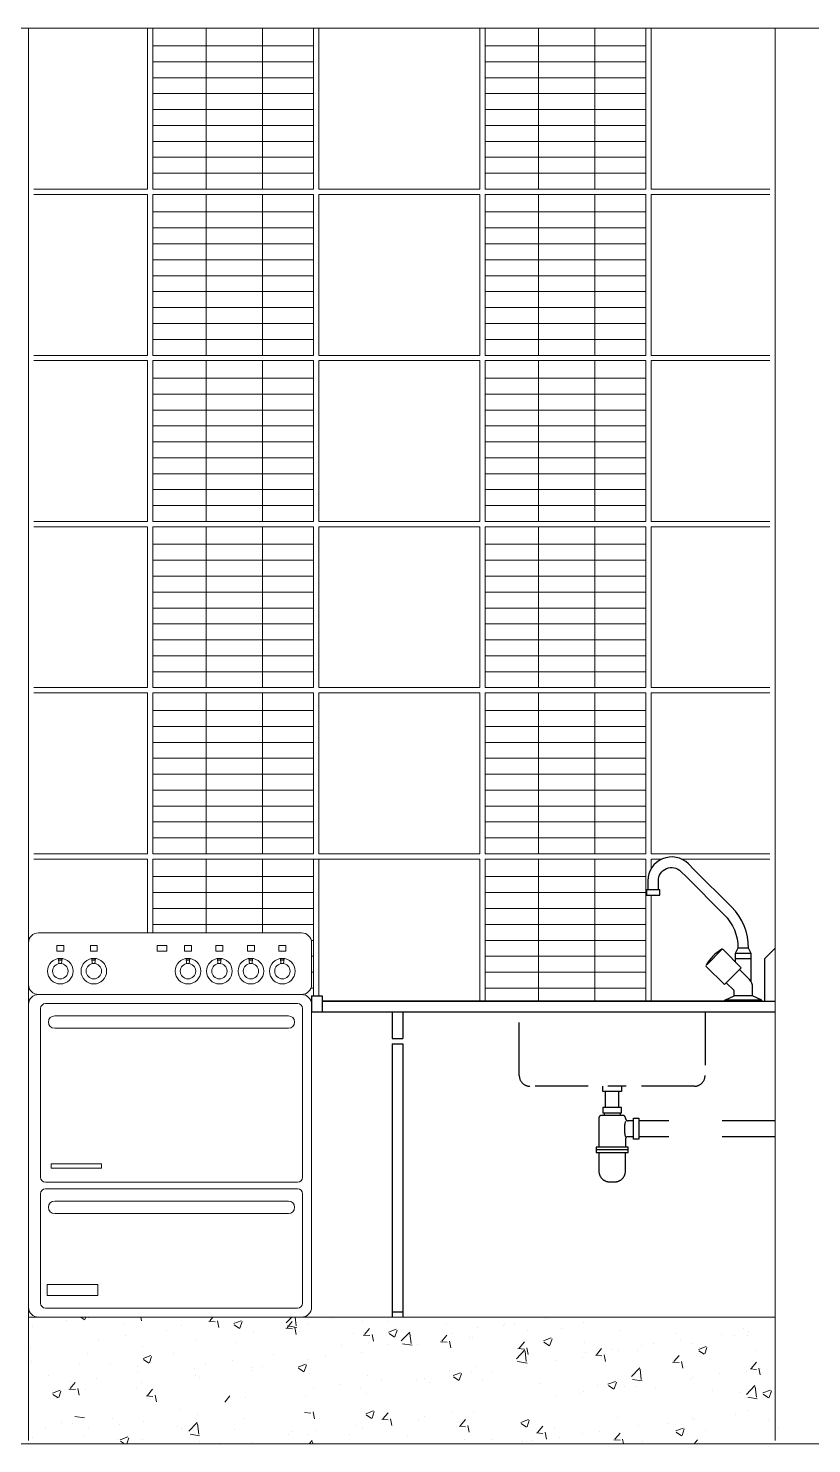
# Model space of a CAD drawing. Extents: x 1270 to 1442, y 932 to 1016.
# Drawn here: x 1409.417 to 1410.893, y 978.248 to 980.914 of the extents above; entities that cross this region are included whole.
import ezdxf

# ---------------------------------------------------------------- set-up
doc = ezdxf.new("R2010")
doc.units = 0
doc.header["$MEASUREMENT"] = 0
doc.linetypes.add('HIDDEN2', pattern=[4.7625, 3.175, -1.5875])
doc.layers.add('arquitecturapasito', color=252, linetype='Continuous', lineweight=5)

msp = doc.modelspace()

# ---------------------------------------------------------------- linework, layer by layer
for p, q in [((1410.7236, 979.1785), (1410.6959, 979.1507)), ((1410.7791, 979.1712), (1410.7491, 979.1712)), ((1410.7741, 979.1812), (1410.7541, 979.1812)), ((1410.8241, 979.1812), (1410.8041, 979.1612)), ((1410.7791, 979.1612), (1410.7491, 979.1612)), ((1410.8041, 979.1612), (1410.8041, 979.0812)), ((1409.9505, 979.0912), (1409.9505, 979.0612)), ((1409.9505, 979.0912), (1409.9705, 979.0912)), ((1409.9705, 979.0912), (1409.9705, 979.0612)), ((1410.7816, 979.0912), (1410.7466, 979.0912)), ((1409.9705, 979.0812), (1410.8241, 979.0812)), ((1410.7991, 979.0832), (1410.7291, 979.0832)), ((1409.9505, 979.0612), (1410.8241, 979.0612)), ((1410.1023, 979.0612), (1410.1023, 979.0112)), ((1410.1223, 979.0612), (1410.1223, 979.0112)), ((1410.1023, 979.0012), (1410.1023, 978.4862)), ((1410.1223, 979.0012), (1410.1223, 978.4862)), ((1410.1023, 978.4962), (1410.1223, 978.4962)), ((1410.1023, 978.4962), (1410.1023, 978.4862)), ((1410.1223, 978.4962), (1410.1223, 978.4862))]:
    msp.add_line(p, q)
at = {"linetype": 'HIDDEN2', "ltscale": 0.02}
for p, q in [((1410.5045, 978.8812), (1410.5045, 978.9112)), ((1410.5261, 978.9212), (1410.5086, 978.9212)), ((1410.5436, 978.9212), (1410.5261, 978.9212)), ((1410.5295, 978.8812), (1410.5295, 978.9112)), ((1410.502, 978.8712), (1410.502, 978.8662)), ((1410.532, 978.8712), (1410.532, 978.8662)), ((1410.542, 978.8612), (1410.542, 978.8612)), ((1410.542, 978.8612), (1410.542, 978.8612)), ((1410.8241, 978.8562), (1410.567, 978.8562)), ((1410.8241, 978.8262), (1410.567, 978.8262)), ((1410.547, 978.8012), (1410.487, 978.8012))]:
    msp.add_line(p, q, dxfattribs=at)
for points in [[(1410.7791, 979.1176), (1410.7791, 979.1712), (1410.7741, 979.1812, 0.198912), (1410.7419, 979.259), (1410.6712, 979.3297), (1410.6607, 979.3401, 0.666179), (1410.5841, 979.3081), (1410.5841, 979.2912)], [(1410.6041, 979.2912), (1410.6041, 979.3081, -0.664582), (1410.6466, 979.326), (1410.657, 979.3156), (1410.7277, 979.2449, -0.198912), (1410.7541, 979.1812), (1410.7491, 979.1712), (1410.7491, 979.1558)], [(1410.7991, 979.0812), (1410.7991, 979.0832), (1410.7816, 979.0912), (1410.7816, 979.1079, 0.198912), (1410.7757, 979.1221), (1410.7568, 979.141)], [(1410.7291, 979.0812), (1410.7291, 979.0832), (1410.7466, 979.0912), (1410.7466, 979.1009, 0.198912), (1410.746, 979.1023), (1410.7321, 979.1162)]]:
    msp.add_lwpolyline(points, format="xyb")
msp.add_lwpolyline([(1410.6066, 979.2812), (1410.6066, 979.2912), (1410.5816, 979.2912), (1410.5816, 979.2812)], close=True)
msp.add_lwpolyline([(1410.7286, 979.1127), (1410.7604, 979.1445), (1410.7261, 979.1788, 0.33956), (1410.7237, 979.1791, 0.131459), (1410.694, 979.1494, 0.33956), (1410.6943, 979.147)], format="xyb", close=True)
for points in [[(1410.7741, 979.0812), (1409.9705, 979.0812)], [(1409.9505, 979.0612), (1410.7741, 979.0612)], [(1410.1023, 979.0112), (1410.1223, 979.0112)], [(1410.1023, 979.0012), (1410.1223, 979.0012)]]:
    msp.add_lwpolyline(points)
for points in [[(1410.692, 979.0612), (1410.692, 978.9412, -0.414214), (1410.672, 978.9212), (1410.362, 978.9212, -0.414214), (1410.342, 978.9412), (1410.342, 979.0612)], [(1410.557, 978.8562), (1410.547, 978.8562, -0.414214), (1410.542, 978.8612, 0.414214), (1410.537, 978.8662), (1410.497, 978.8662, 0.414214), (1410.492, 978.8612), (1410.492, 978.8062)], [(1410.557, 978.8262), (1410.547, 978.8262, 0.414214), (1410.542, 978.8212), (1410.542, 978.8062)], [(1410.492, 978.7962), (1410.492, 978.7612, 0.414214), (1410.512, 978.7412), (1410.522, 978.7412, 0.414214), (1410.542, 978.7612), (1410.542, 978.7962)]]:
    msp.add_lwpolyline(points, format="xyb", dxfattribs=at)
msp.add_lwpolyline([(1410.5345, 978.9212), (1410.5345, 978.9112), (1410.4995, 978.9112), (1410.4995, 978.9212)], dxfattribs=at)
for points in [[(1410.5345, 978.8712), (1410.5345, 978.8812), (1410.4995, 978.8812), (1410.4995, 978.8712)], [(1410.557, 978.8612), (1410.567, 978.8612), (1410.567, 978.8212), (1410.557, 978.8212)], [(1410.547, 978.7962), (1410.547, 978.8062), (1410.487, 978.8062), (1410.487, 978.7962)]]:
    msp.add_lwpolyline(points, close=True, dxfattribs=at)
msp.add_arc((1410.5914, 978.8404), 0.0514, 163.6228, 196.0694, dxfattribs=at)
at = {"layer": 'arquitecturapasito', "color": 252}
for p, q in [((1407.7419, 980.914), (1418.9639, 980.914)), ((1409.417, 980.914), (1409.417, 978.254)), ((1409.4171, 978.254), (1409.4171, 980.914)), ((1409.6414, 980.914), (1409.6414, 980.611)), ((1409.6514, 980.914), (1409.6514, 980.611)), ((1409.752, 980.914), (1409.752, 980.611)), ((1409.8581, 980.914), (1409.8581, 980.611)), ((1409.9544, 980.611), (1409.9544, 980.914)), ((1409.9544, 980.611), (1409.9544, 980.914)), ((1409.9644, 980.611), (1409.9644, 980.914)), ((1410.2674, 980.914), (1410.2674, 980.611)), ((1410.2774, 980.914), (1410.2774, 980.611)), ((1410.378, 980.914), (1410.378, 980.611)), ((1410.4841, 980.914), (1410.4841, 980.611)), ((1410.5804, 980.611), (1410.5804, 980.914)), ((1410.5904, 980.611), (1410.5904, 980.914)), ((1410.8241, 978.254), (1410.8241, 980.914)), ((1409.6514, 980.881), (1409.9544, 980.881)), ((1410.2774, 980.881), (1410.5804, 980.881)), ((1409.6514, 980.851), (1409.9544, 980.851)), ((1410.2774, 980.851), (1410.5804, 980.851)), ((1409.6514, 980.821), (1409.9544, 980.821)), ((1410.2774, 980.821), (1410.5804, 980.821)), ((1409.6514, 980.791), (1409.9544, 980.791)), ((1410.2774, 980.791), (1410.5804, 980.791)), ((1409.6514, 980.761), (1409.9544, 980.761)), ((1410.2774, 980.761), (1410.5804, 980.761)), ((1409.6514, 980.731), (1409.9544, 980.731)), ((1410.2774, 980.731), (1410.5804, 980.731)), ((1409.6514, 980.701), (1409.9544, 980.701)), ((1410.2774, 980.701), (1410.5804, 980.701)), ((1409.6514, 980.671), (1409.9544, 980.671)), ((1410.2774, 980.671), (1410.5804, 980.671)), ((1409.6514, 980.641), (1409.9544, 980.641)), ((1410.2774, 980.641), (1410.5804, 980.641)), ((1409.6414, 980.611), (1409.4271, 980.611)), ((1409.6514, 980.611), (1409.9544, 980.611)), ((1410.2674, 980.611), (1409.9644, 980.611)), ((1410.2774, 980.611), (1410.5804, 980.611)), ((1410.5904, 980.611), (1410.8141, 980.611)), ((1409.6414, 980.601), (1409.4271, 980.601)), ((1409.6414, 980.601), (1409.6414, 980.298)), ((1409.6514, 980.601), (1409.9544, 980.601)), ((1409.6514, 980.601), (1409.6514, 980.298)), ((1409.6514, 980.601), (1409.6514, 980.298)), ((1409.752, 980.601), (1409.752, 980.298)), ((1409.8581, 980.601), (1409.8581, 980.298)), ((1409.9544, 980.298), (1409.9544, 980.601)), ((1410.2674, 980.601), (1409.9644, 980.601)), ((1409.9644, 980.298), (1409.9644, 980.601)), ((1410.2674, 980.601), (1410.2674, 980.298)), ((1410.2774, 980.601), (1410.2774, 980.298)), ((1410.2774, 980.601), (1410.5804, 980.601)), ((1410.378, 980.601), (1410.378, 980.298)), ((1410.4841, 980.601), (1410.4841, 980.298)), ((1410.5804, 980.298), (1410.5804, 980.601)), ((1410.5904, 980.298), (1410.5904, 980.601)), ((1410.5904, 980.601), (1410.8141, 980.601)), ((1409.6514, 980.568), (1409.9544, 980.568)), ((1410.2774, 980.568), (1410.5804, 980.568)), ((1409.6514, 980.538), (1409.9544, 980.538)), ((1410.2774, 980.538), (1410.5804, 980.538)), ((1409.6514, 980.508), (1409.9544, 980.508)), ((1410.2774, 980.508), (1410.5804, 980.508)), ((1409.6514, 980.478), (1409.9544, 980.478)), ((1410.2774, 980.478), (1410.5804, 980.478)), ((1409.6514, 980.448), (1409.9544, 980.448)), ((1410.2774, 980.448), (1410.5804, 980.448)), ((1409.6514, 980.418), (1409.9544, 980.418)), ((1410.2774, 980.418), (1410.5804, 980.418)), ((1409.6514, 980.388), (1409.9544, 980.388)), ((1410.2774, 980.388), (1410.5804, 980.388)), ((1409.6514, 980.358), (1409.9544, 980.358)), ((1410.2774, 980.358), (1410.5804, 980.358)), ((1409.6514, 980.328), (1409.9544, 980.328)), ((1410.2774, 980.328), (1410.5804, 980.328)), ((1409.6414, 980.298), (1409.4271, 980.298)), ((1409.6514, 980.298), (1409.9544, 980.298)), ((1410.2674, 980.298), (1409.9644, 980.298)), ((1410.2774, 980.298), (1410.5804, 980.298)), ((1410.5904, 980.298), (1410.8141, 980.298)), ((1409.6414, 980.288), (1409.4271, 980.288)), ((1409.6414, 980.288), (1409.6414, 979.985)), ((1409.6514, 980.288), (1409.6514, 979.985)), ((1409.6514, 980.288), (1409.9544, 980.288)), ((1409.752, 980.288), (1409.752, 979.985)), ((1409.8581, 980.288), (1409.8581, 979.985)), ((1409.9544, 979.985), (1409.9544, 980.288)), ((1410.2674, 980.288), (1409.9644, 980.288)), ((1409.9644, 979.985), (1409.9644, 980.288)), ((1410.2674, 980.288), (1410.2674, 979.985)), ((1410.2774, 980.288), (1410.2774, 979.985)), ((1410.2774, 980.288), (1410.5804, 980.288)), ((1410.2774, 980.288), (1410.5804, 980.288)), ((1410.378, 980.288), (1410.378, 979.985)), ((1410.4841, 980.288), (1410.4841, 979.985)), ((1410.5804, 979.985), (1410.5804, 980.288)), ((1410.5904, 979.985), (1410.5904, 980.288)), ((1410.5904, 980.288), (1410.8141, 980.288)), ((1409.6514, 980.255), (1409.9544, 980.255)), ((1410.2774, 980.255), (1410.5804, 980.255)), ((1409.6514, 980.225), (1409.9544, 980.225)), ((1410.2774, 980.225), (1410.5804, 980.225)), ((1409.6514, 980.195), (1409.9544, 980.195)), ((1410.2774, 980.195), (1410.5804, 980.195)), ((1409.6514, 980.165), (1409.9544, 980.165)), ((1410.2774, 980.165), (1410.5804, 980.165)), ((1409.6514, 980.135), (1409.9544, 980.135)), ((1410.2774, 980.135), (1410.5804, 980.135)), ((1409.6514, 980.105), (1409.9544, 980.105)), ((1410.2774, 980.105), (1410.5804, 980.105)), ((1409.6514, 980.075), (1409.9544, 980.075)), ((1410.2774, 980.075), (1410.5804, 980.075)), ((1409.6514, 980.045), (1409.9544, 980.045)), ((1410.2774, 980.045), (1410.5804, 980.045)), ((1409.6514, 980.015), (1409.9544, 980.015)), ((1410.2774, 980.015), (1410.5804, 980.015)), ((1409.4271, 979.985), (1409.6414, 979.985)), ((1409.4271, 979.975), (1409.6414, 979.975)), ((1409.6414, 979.975), (1409.6414, 979.672)), ((1409.6514, 979.985), (1409.9544, 979.985)), ((1409.6514, 979.975), (1409.6514, 979.672)), ((1409.6514, 979.975), (1409.9544, 979.975)), ((1409.752, 979.975), (1409.752, 979.672)), ((1409.8581, 979.975), (1409.8581, 979.672)), ((1409.9544, 979.672), (1409.9544, 979.975)), ((1410.2674, 979.985), (1409.9644, 979.985)), ((1410.2674, 979.975), (1409.9644, 979.975)), ((1409.9644, 979.672), (1409.9644, 979.975)), ((1410.2674, 979.975), (1410.2674, 979.672)), ((1410.2774, 979.985), (1410.5804, 979.985)), ((1410.2774, 979.975), (1410.2774, 979.672)), ((1410.2774, 979.975), (1410.5804, 979.975)), ((1410.2774, 979.975), (1410.5804, 979.975)), ((1410.378, 979.975), (1410.378, 979.672)), ((1410.4841, 979.975), (1410.4841, 979.672)), ((1410.5804, 979.672), (1410.5804, 979.975)), ((1410.5904, 979.985), (1410.8141, 979.985)), ((1410.5904, 979.672), (1410.5904, 979.975)), ((1410.5904, 979.975), (1410.8141, 979.975)), ((1409.6514, 979.942), (1409.9544, 979.942)), ((1410.2774, 979.942), (1410.5804, 979.942)), ((1409.6514, 979.912), (1409.9544, 979.912)), ((1410.2774, 979.912), (1410.5804, 979.912)), ((1409.6514, 979.882), (1409.9544, 979.882)), ((1410.2774, 979.882), (1410.5804, 979.882)), ((1409.6514, 979.852), (1409.9544, 979.852)), ((1410.2774, 979.852), (1410.5804, 979.852)), ((1409.6514, 979.822), (1409.9544, 979.822)), ((1410.2774, 979.822), (1410.5804, 979.822)), ((1409.6514, 979.792), (1409.9544, 979.792)), ((1410.2774, 979.792), (1410.5804, 979.792)), ((1409.6514, 979.762), (1409.9544, 979.762)), ((1410.2774, 979.762), (1410.5804, 979.762)), ((1409.6514, 979.732), (1409.9544, 979.732)), ((1410.2774, 979.732), (1410.5804, 979.732)), ((1409.6514, 979.702), (1409.9544, 979.702)), ((1410.2774, 979.702), (1410.5804, 979.702)), ((1409.4271, 979.672), (1409.6414, 979.672)), ((1409.4271, 979.662), (1409.6414, 979.662)), ((1409.6414, 979.662), (1409.6414, 979.359)), ((1409.6514, 979.672), (1409.9544, 979.672)), ((1409.6514, 979.662), (1409.6514, 979.359)), ((1409.6514, 979.662), (1409.9544, 979.662)), ((1409.6514, 979.662), (1409.9544, 979.662)), ((1409.752, 979.662), (1409.752, 979.359)), ((1409.8581, 979.662), (1409.8581, 979.359)), ((1409.9544, 979.359), (1409.9544, 979.662)), ((1410.2674, 979.672), (1409.9644, 979.672)), ((1410.2674, 979.662), (1409.9644, 979.662)), ((1409.9644, 979.359), (1409.9644, 979.662)), ((1410.2674, 979.662), (1410.2674, 979.359)), ((1410.2774, 979.672), (1410.5804, 979.672)), ((1410.2774, 979.662), (1410.2774, 979.359)), ((1410.2774, 979.662), (1410.5804, 979.662)), ((1410.2774, 979.662), (1410.5804, 979.662)), ((1410.2774, 979.662), (1410.5804, 979.662)), ((1410.378, 979.662), (1410.378, 979.359)), ((1410.4841, 979.662), (1410.4841, 979.359)), ((1410.5804, 979.359), (1410.5804, 979.662)), ((1410.5904, 979.672), (1410.8141, 979.672)), ((1410.5904, 979.359), (1410.5904, 979.662)), ((1410.5904, 979.662), (1410.8141, 979.662)), ((1409.6514, 979.629), (1409.9544, 979.629)), ((1410.2774, 979.629), (1410.5804, 979.629)), ((1409.6514, 979.599), (1409.9544, 979.599)), ((1410.2774, 979.599), (1410.5804, 979.599)), ((1409.6514, 979.569), (1409.9544, 979.569)), ((1410.2774, 979.569), (1410.5804, 979.569)), ((1409.6514, 979.539), (1409.9544, 979.539)), ((1410.2774, 979.539), (1410.5804, 979.539)), ((1409.6514, 979.509), (1409.9544, 979.509)), ((1410.2774, 979.509), (1410.5804, 979.509)), ((1409.6514, 979.479), (1409.9544, 979.479)), ((1410.2774, 979.479), (1410.5804, 979.479)), ((1409.6514, 979.449), (1409.9544, 979.449)), ((1410.2774, 979.449), (1410.5804, 979.449)), ((1409.6514, 979.419), (1409.9544, 979.419)), ((1410.2774, 979.419), (1410.5804, 979.419)), ((1409.6514, 979.389), (1409.9544, 979.389)), ((1410.2774, 979.389), (1410.5804, 979.389)), ((1409.4271, 979.359), (1409.6414, 979.359)), ((1409.6514, 979.359), (1409.9544, 979.359)), ((1410.2674, 979.359), (1409.9644, 979.359)), ((1410.2774, 979.359), (1410.5804, 979.359)), ((1410.5904, 979.359), (1410.8141, 979.359)), ((1409.4271, 979.349), (1409.6414, 979.349)), ((1409.6414, 979.349), (1409.6414, 979.2102)), ((1410.2674, 979.349), (1409.6514, 979.349)), ((1409.6514, 979.349), (1409.6514, 979.2102)), ((1409.6514, 979.349), (1409.9544, 979.349)), ((1409.6514, 979.349), (1409.9544, 979.349)), ((1409.752, 979.349), (1409.752, 979.2102)), ((1409.8581, 979.349), (1409.8581, 979.2102)), ((1409.9544, 979.0912), (1409.9544, 979.349)), ((1409.9644, 979.0912), (1409.9644, 979.349)), ((1410.2674, 979.349), (1410.2674, 979.0812)), ((1410.2774, 979.349), (1410.2774, 979.0812)), ((1410.2774, 979.349), (1410.5804, 979.349)), ((1410.2774, 979.349), (1410.5804, 979.349)), ((1410.2774, 979.349), (1410.5804, 979.349)), ((1410.378, 979.349), (1410.378, 979.0812)), ((1410.4841, 979.349), (1410.4841, 979.0812)), ((1410.5804, 979.0812), (1410.5804, 979.349)), ((1410.5904, 979.3312), (1410.5904, 979.349)), ((1410.5904, 979.349), (1410.6103, 979.349)), ((1410.6479, 979.349), (1410.8141, 979.349)), ((1409.6514, 979.316), (1409.9544, 979.316)), ((1410.2774, 979.316), (1410.5804, 979.316)), ((1409.6514, 979.286), (1409.9544, 979.286)), ((1410.2774, 979.286), (1410.5804, 979.286)), ((1410.5904, 979.0812), (1410.5904, 979.2812)), ((1409.6514, 979.256), (1409.9544, 979.256)), ((1410.2774, 979.256), (1410.5804, 979.256)), ((1409.6514, 979.226), (1409.9544, 979.226)), ((1410.2774, 979.226), (1410.5804, 979.226)), ((1409.9498, 979.196), (1409.9544, 979.196)), ((1410.2774, 979.196), (1410.5804, 979.196)), ((1409.9505, 979.166), (1409.9544, 979.166)), ((1410.2774, 979.166), (1410.5804, 979.166)), ((1409.9505, 979.136), (1409.9544, 979.136)), ((1410.2774, 979.136), (1410.5804, 979.136)), ((1409.9491, 979.106), (1409.9544, 979.106)), ((1410.2774, 979.106), (1410.5804, 979.106)), ((1409.4171, 978.4862), (1410.8241, 978.4862)), ((1410.8305, 978.2779), (1410.8306, 978.2779)), ((1407.7484, 978.2479), (1418.9704, 978.2479)), ((1410.4526, 978.2479), (1418.9161, 978.2479))]:
    msp.add_line(p, q, dxfattribs=at)
at = {"layer": 'arquitecturapasito', "color": 252, "linetype": 'Continuous'}
for p, q in [((1409.9315, 979.2102), (1409.4361, 979.2102)), ((1409.4835, 979.1862), (1409.4705, 979.1862)), ((1409.4705, 979.1862), (1409.4705, 979.1759)), ((1409.4705, 979.1759), (1409.4835, 979.1759)), ((1409.4835, 979.1759), (1409.4835, 979.1862)), ((1409.5467, 979.1862), (1409.5336, 979.1862)), ((1409.5336, 979.1862), (1409.5336, 979.1759)), ((1409.5336, 979.1759), (1409.5467, 979.1759)), ((1409.5467, 979.1759), (1409.5467, 979.1862)), ((1409.678, 979.1862), (1409.6594, 979.1862)), ((1409.6594, 979.1862), (1409.6594, 979.1759)), ((1409.6594, 979.1759), (1409.678, 979.1759)), ((1409.678, 979.1759), (1409.678, 979.1862)), ((1409.7241, 979.1862), (1409.711, 979.1862)), ((1409.711, 979.1862), (1409.711, 979.1759)), ((1409.711, 979.1759), (1409.7241, 979.1759)), ((1409.7241, 979.1759), (1409.7241, 979.1862)), ((1409.7834, 979.1862), (1409.7703, 979.1862)), ((1409.7703, 979.1862), (1409.7703, 979.1759)), ((1409.7703, 979.1759), (1409.7834, 979.1759)), ((1409.7834, 979.1759), (1409.7834, 979.1862)), ((1409.8427, 979.1862), (1409.8296, 979.1862)), ((1409.8296, 979.1862), (1409.8296, 979.1759)), ((1409.8296, 979.1759), (1409.8427, 979.1759)), ((1409.8427, 979.1759), (1409.8427, 979.1862)), ((1409.902, 979.1862), (1409.8889, 979.1862)), ((1409.8889, 979.1862), (1409.8889, 979.1759)), ((1409.8889, 979.1759), (1409.902, 979.1759)), ((1409.902, 979.1759), (1409.902, 979.1862)), ((1409.9505, 979.1912), (1409.9505, 979.113)), ((1409.4741, 979.1523), (1409.4733, 979.1616)), ((1409.4741, 979.1576), (1409.4795, 979.1578)), ((1409.4742, 979.1605), (1409.4794, 979.1605)), ((1409.4791, 979.1524), (1409.4803, 979.1617)), ((1409.5372, 979.1523), (1409.5364, 979.1616)), ((1409.5373, 979.1605), (1409.5425, 979.1605)), ((1409.5373, 979.1576), (1409.5426, 979.1578)), ((1409.5422, 979.1524), (1409.5433, 979.1617)), ((1409.7147, 979.1523), (1409.7139, 979.1616)), ((1409.7147, 979.1576), (1409.72, 979.1578)), ((1409.7148, 979.1605), (1409.7199, 979.1605)), ((1409.7197, 979.1524), (1409.7208, 979.1617)), ((1409.774, 979.1523), (1409.7731, 979.1616)), ((1409.774, 979.1605), (1409.7792, 979.1605)), ((1409.774, 979.1576), (1409.7794, 979.1578)), ((1409.779, 979.1524), (1409.7801, 979.1617)), ((1409.8333, 979.1523), (1409.8325, 979.1616)), ((1409.8333, 979.1576), (1409.8386, 979.1578)), ((1409.8334, 979.1605), (1409.8385, 979.1605)), ((1409.8383, 979.1524), (1409.8394, 979.1617)), ((1409.8926, 979.1523), (1409.8917, 979.1616)), ((1409.8926, 979.1605), (1409.8978, 979.1605)), ((1409.8926, 979.1576), (1409.898, 979.1578)), ((1409.8976, 979.1524), (1409.8987, 979.1617)), ((1409.4361, 979.094), (1409.9315, 979.094)), ((1409.4171, 978.5052), (1409.4171, 979.075)), ((1409.4398, 978.7498), (1409.4398, 979.0674)), ((1409.9239, 979.0769), (1409.4493, 979.0769)), ((1409.9334, 979.0674), (1409.9334, 978.7498)), ((1409.9505, 979.075), (1409.9505, 978.5052)), ((1409.9068, 979.0538), (1409.4664, 979.0538)), ((1409.4664, 979.0304), (1409.9068, 979.0304)), ((1409.4171, 978.989), (1409.4171, 978.9109)), ((1409.5546, 978.7753), (1409.4601, 978.7753)), ((1409.4601, 978.7753), (1409.4601, 978.7666)), ((1409.5546, 978.7666), (1409.5546, 978.7753)), ((1409.4601, 978.7666), (1409.5546, 978.7666)), ((1409.4398, 978.7185), (1409.4398, 978.5128)), ((1409.4493, 978.7403), (1409.9239, 978.7403)), ((1409.4493, 978.728), (1409.9239, 978.728)), ((1409.9334, 978.7185), (1409.9334, 978.5128)), ((1409.9068, 978.7048), (1409.4664, 978.7048)), ((1409.4664, 978.6815), (1409.9068, 978.6815)), ((1409.5476, 978.5479), (1409.4524, 978.5479)), ((1409.4524, 978.5479), (1409.4524, 978.527)), ((1409.5476, 978.527), (1409.5476, 978.5479)), ((1409.4524, 978.527), (1409.5476, 978.527)), ((1409.9315, 978.4862), (1409.4361, 978.4862)), ((1409.9239, 978.5033), (1409.4493, 978.5033)), ((1409.4881, 978.4791), (1409.4881, 978.4791)), ((1409.5154, 978.4862), (1409.5225, 978.4814)), ((1409.5235, 978.482), (1409.5249, 978.4862)), ((1409.5301, 978.4847), (1409.5301, 978.4847)), ((1409.6299, 978.4793), (1409.6286, 978.4862)), ((1409.7566, 978.4781), (1409.7687, 978.4771)), ((1409.7587, 978.479), (1409.7647, 978.4862)), ((1409.7756, 978.4666), (1409.7733, 978.4793)), ((1409.8038, 978.4741), (1409.818, 978.4796)), ((1409.8049, 978.4786), (1409.8049, 978.4786)), ((1409.8155, 978.4657), (1409.8196, 978.478)), ((1409.8557, 978.4853), (1409.8557, 978.4853)), ((1409.9027, 978.4753), (1409.9131, 978.4862)), ((1409.9044, 978.4662), (1409.9142, 978.4779)), ((1409.9213, 978.47), (1409.9194, 978.4862)), ((1409.9876, 978.4835), (1409.9876, 978.4835)), ((1410.0464, 978.4788), (1410.0464, 978.4788)), ((1410.0961, 978.4789), (1410.0961, 978.4789)), ((1410.3916, 978.4828), (1410.3916, 978.4828)), ((1409.4246, 978.4694), (1409.4246, 978.4694)), ((1409.5965, 978.4745), (1409.5965, 978.4745)), ((1409.5996, 978.4516), (1409.5996, 978.4516)), ((1409.6765, 978.4618), (1409.6765, 978.4618)), ((1409.705, 978.47), (1409.705, 978.47)), ((1409.8044, 978.4719), (1409.8145, 978.4651)), ((1409.8135, 978.4654), (1409.8135, 978.4654)), ((1409.8402, 978.4596), (1409.8402, 978.4596)), ((1409.9023, 978.4654), (1409.9144, 978.4643)), ((1409.9049, 978.4698), (1409.923, 978.467)), ((1409.9214, 978.4538), (1409.919, 978.4666)), ((1409.922, 978.4608), (1409.922, 978.4608)), ((1409.9279, 978.4585), (1409.9279, 978.4585)), ((1409.9445, 978.4739), (1409.9445, 978.4739)), ((1410.0304, 978.4562), (1410.0304, 978.4562)), ((1410.048, 978.4526), (1410.0602, 978.4516)), ((1410.0502, 978.4535), (1410.06, 978.4651)), ((1410.0671, 978.4411), (1410.0648, 978.4538)), ((1410.0958, 978.4579), (1410.11, 978.4633)), ((1410.0965, 978.4556), (1410.1066, 978.4488)), ((1410.1075, 978.4494), (1410.1116, 978.4617)), ((1410.1195, 978.4416), (1410.1354, 978.4581)), ((1410.1381, 978.4364), (1410.1359, 978.4556)), ((1410.1389, 978.4516), (1410.1389, 978.4516)), ((1410.1959, 978.4407), (1410.2057, 978.4524)), ((1410.2045, 978.4743), (1410.2045, 978.4743)), ((1410.2136, 978.4545), (1410.2136, 978.4545)), ((1410.2637, 978.4659), (1410.2637, 978.4659)), ((1410.313, 978.4698), (1410.313, 978.4698)), ((1410.3146, 978.4726), (1410.3146, 978.4726)), ((1410.3321, 978.4749), (1410.3321, 978.4749)), ((1410.3572, 978.4618), (1410.3572, 978.4618)), ((1410.4215, 978.4652), (1410.4215, 978.4652)), ((1410.4627, 978.477), (1410.4627, 978.477)), ((1410.5299, 978.4606), (1410.5299, 978.4606)), ((1410.6384, 978.456), (1410.6384, 978.456)), ((1410.7226, 978.4533), (1410.7226, 978.4533)), ((1410.7469, 978.4514), (1410.7469, 978.4514)), ((1410.7652, 978.4648), (1410.7652, 978.4648)), ((1410.7727, 978.4519), (1410.7727, 978.4519)), ((1410.7735, 978.4599), (1410.7735, 978.4599)), ((1409.4204, 978.428), (1409.4204, 978.428)), ((1409.5487, 978.4449), (1409.5487, 978.4449)), ((1409.632, 978.4313), (1409.632, 978.4313)), ((1409.7346, 978.4443), (1409.7346, 978.4443)), ((1409.8094, 978.4381), (1409.8094, 978.4381)), ((1410.0076, 978.4322), (1410.0076, 978.4322)), ((1410.0584, 978.4389), (1410.0584, 978.4389)), ((1410.0951, 978.4342), (1410.0951, 978.4342)), ((1410.1218, 978.4361), (1410.1398, 978.4333)), ((1410.1354, 978.4491), (1410.1354, 978.4491)), ((1410.1502, 978.4345), (1410.1502, 978.4345)), ((1410.1938, 978.4399), (1410.2059, 978.4388)), ((1410.2128, 978.4283), (1410.2105, 978.441)), ((1410.2474, 978.447), (1410.2474, 978.447)), ((1410.2545, 978.4488), (1410.2545, 978.4488)), ((1410.3364, 978.408), (1410.3522, 978.4245)), ((1410.3395, 978.4271), (1410.3517, 978.4261)), ((1410.3417, 978.428), (1410.3515, 978.4396)), ((1410.3558, 978.4425), (1410.3558, 978.4425)), ((1410.3586, 978.4156), (1410.3562, 978.4283)), ((1410.3878, 978.4416), (1410.4021, 978.4471)), ((1410.3885, 978.4394), (1410.3986, 978.4325)), ((1410.3995, 978.4332), (1410.4037, 978.4454)), ((1410.4643, 978.4379), (1410.4643, 978.4379)), ((1410.4874, 978.4152), (1410.4972, 978.4269)), ((1410.5173, 978.4262), (1410.5173, 978.4262)), ((1410.5728, 978.4333), (1410.5728, 978.4333)), ((1410.5943, 978.4364), (1410.5943, 978.4364)), ((1410.6467, 978.4445), (1410.6467, 978.4445)), ((1410.6672, 978.4367), (1410.6672, 978.4367)), ((1410.6798, 978.4253), (1410.6941, 978.4308)), ((1410.6813, 978.4287), (1410.6813, 978.4287)), ((1410.6916, 978.4169), (1410.6957, 978.4292)), ((1409.4221, 978.4018), (1409.4221, 978.4018)), ((1409.5133, 978.3985), (1409.5133, 978.3985)), ((1409.5277, 978.417), (1409.5277, 978.417)), ((1409.633, 978.4086), (1409.6473, 978.4141)), ((1409.6337, 978.4064), (1409.6438, 978.3996)), ((1409.6448, 978.4002), (1409.6489, 978.4124)), ((1409.6909, 978.4178), (1409.6909, 978.4178)), ((1409.7514, 978.3985), (1409.7514, 978.3985)), ((1409.8023, 978.4052), (1409.8023, 978.4052)), ((1409.8792, 978.4153), (1409.8792, 978.4153)), ((1409.9251, 978.3923), (1409.9393, 978.3978)), ((1409.942, 978.4062), (1409.942, 978.4062)), ((1409.9766, 978.4139), (1409.9766, 978.4139)), ((1410.0447, 978.4192), (1410.0447, 978.4192)), ((1410.3381, 978.4026), (1410.3381, 978.4026)), ((1410.3386, 978.4025), (1410.3567, 978.3997)), ((1410.355, 978.4027), (1410.3528, 978.422)), ((1410.4097, 978.4038), (1410.4097, 978.4038)), ((1410.4602, 978.4094), (1410.4602, 978.4094)), ((1410.4664, 978.4195), (1410.4664, 978.4195)), ((1410.4853, 978.4144), (1410.4974, 978.4133)), ((1410.5043, 978.4028), (1410.502, 978.4155)), ((1410.5282, 978.4241), (1410.5282, 978.4241)), ((1410.5646, 978.4237), (1410.5646, 978.4237)), ((1410.631, 978.4016), (1410.6432, 978.4006)), ((1410.6332, 978.4025), (1410.643, 978.4141)), ((1410.6501, 978.3901), (1410.6477, 978.4028)), ((1410.6805, 978.4231), (1410.6906, 978.4163)), ((1410.7789, 978.3897), (1410.7887, 978.4014)), ((1410.7897, 978.4241), (1410.7897, 978.4241)), ((1409.4539, 978.3771), (1409.4539, 978.3771)), ((1409.5461, 978.3715), (1409.5461, 978.3715)), ((1409.5724, 978.3975), (1409.5724, 978.3975)), ((1409.6217, 978.394), (1409.6217, 978.394)), ((1409.6231, 978.3816), (1409.6231, 978.3816)), ((1409.7302, 978.3894), (1409.7302, 978.3894)), ((1409.7322, 978.3767), (1409.7322, 978.3767)), ((1409.7396, 978.3732), (1409.7396, 978.3732)), ((1409.8377, 978.3919), (1409.8377, 978.3919)), ((1409.8387, 978.3848), (1409.8387, 978.3848)), ((1409.8581, 978.3935), (1409.8581, 978.3935)), ((1409.9257, 978.3901), (1409.9358, 978.3833)), ((1409.9368, 978.3839), (1409.9409, 978.3962)), ((1409.9472, 978.3802), (1409.9472, 978.3802)), ((1410.0556, 978.3756), (1410.0556, 978.3756)), ((1410.2103, 978.3858), (1410.2103, 978.3858)), ((1410.2171, 978.3761), (1410.2313, 978.3815)), ((1410.2178, 978.3738), (1410.2279, 978.367)), ((1410.2288, 978.3676), (1410.2329, 978.3799)), ((1410.2521, 978.3811), (1410.2521, 978.3811)), ((1410.2611, 978.3925), (1410.2611, 978.3925)), ((1410.2912, 978.3834), (1410.2912, 978.3834)), ((1410.3547, 978.3942), (1410.3547, 978.3942)), ((1410.5533, 978.3744), (1410.5691, 978.3909)), ((1410.5719, 978.3691), (1410.5696, 978.3884)), ((1410.6691, 978.3731), (1410.6691, 978.3731)), ((1410.72, 978.3798), (1410.72, 978.3798)), ((1410.7703, 978.3843), (1410.7703, 978.3843)), ((1410.7768, 978.3889), (1410.7889, 978.3878)), ((1410.7958, 978.3773), (1410.7935, 978.39)), ((1410.797, 978.3899), (1410.797, 978.3899)), ((1409.4623, 978.3431), (1409.4765, 978.3485)), ((1409.474, 978.3346), (1409.4782, 978.3469)), ((1409.4933, 978.3508), (1409.5054, 978.3497)), ((1409.4953, 978.3648), (1409.4953, 978.3648)), ((1409.4954, 978.3516), (1409.5052, 978.3633)), ((1409.5123, 978.3392), (1409.51, 978.352)), ((1409.5252, 978.3494), (1409.5252, 978.3494)), ((1409.6211, 978.3528), (1409.6211, 978.3528)), ((1409.6295, 978.3637), (1409.6295, 978.3637)), ((1409.6411, 978.3389), (1409.6509, 978.3505)), ((1409.9541, 978.3521), (1409.9541, 978.3521)), ((1410.005, 978.3588), (1410.005, 978.3588)), ((1410.0422, 978.3516), (1410.0422, 978.3516)), ((1410.0819, 978.3689), (1410.0819, 978.3689)), ((1410.1477, 978.3668), (1410.1477, 978.3668)), ((1410.1641, 978.371), (1410.1641, 978.371)), ((1410.1727, 978.3631), (1410.1727, 978.3631)), ((1410.2726, 978.3665), (1410.2726, 978.3665)), ((1410.381, 978.3619), (1410.381, 978.3619)), ((1410.4638, 978.3461), (1410.4638, 978.3461)), ((1410.4895, 978.3573), (1410.4895, 978.3573)), ((1410.5091, 978.3598), (1410.5233, 978.3652)), ((1410.5098, 978.3576), (1410.5199, 978.3507)), ((1410.5208, 978.3513), (1410.525, 978.3636)), ((1410.5408, 978.3562), (1410.5408, 978.3562)), ((1410.5555, 978.3689), (1410.5736, 978.3661)), ((1410.5621, 978.356), (1410.5621, 978.356)), ((1410.598, 978.3527), (1410.598, 978.3527)), ((1410.6647, 978.3691), (1410.6647, 978.3691)), ((1410.7065, 978.3481), (1410.7065, 978.3481)), ((1410.7701, 978.3407), (1410.7859, 978.3572)), ((1410.7887, 978.3354), (1410.7865, 978.3547)), ((1410.8011, 978.3435), (1410.8154, 978.349)), ((1410.8129, 978.3351), (1410.817, 978.3473)), ((1409.463, 978.3408), (1409.4731, 978.334)), ((1409.639, 978.338), (1409.6511, 978.337)), ((1409.6581, 978.3265), (1409.6557, 978.3392)), ((1409.7869, 978.3261), (1409.7967, 978.3378)), ((1409.8258, 978.3352), (1409.8258, 978.3352)), ((1409.9395, 978.3386), (1409.9395, 978.3386)), ((1410.0542, 978.3428), (1410.0542, 978.3428)), ((1410.413, 978.3394), (1410.413, 978.3394)), ((1410.4578, 978.3417), (1410.4578, 978.3417)), ((1410.7568, 978.3436), (1410.7568, 978.3436)), ((1410.7724, 978.3352), (1410.7904, 978.3324)), ((1410.8018, 978.3413), (1410.8119, 978.3345)), ((1410.8149, 978.3435), (1410.8149, 978.3435)), ((1409.5046, 978.2993), (1409.5227, 978.2965)), ((1409.5761, 978.2953), (1409.5761, 978.2953)), ((1409.7044, 978.3122), (1409.7044, 978.3122)), ((1409.7362, 978.3029), (1409.7362, 978.3029)), ((1409.8237, 978.2959), (1409.8237, 978.2959)), ((1409.937, 978.3064), (1409.9491, 978.3053)), ((1409.956, 978.2948), (1409.9537, 978.3076)), ((1410.0528, 978.3044), (1410.0671, 978.3098)), ((1410.0535, 978.3021), (1410.0636, 978.2953)), ((1410.0646, 978.2959), (1410.0687, 978.3082)), ((1410.0827, 978.2936), (1410.0949, 978.2926)), ((1410.0849, 978.2945), (1410.0947, 978.3061)), ((1410.1018, 978.2821), (1410.0994, 978.2948)), ((1410.1517, 978.293), (1410.1517, 978.293)), ((1410.1633, 978.2995), (1410.1633, 978.2995)), ((1410.2142, 978.3062), (1410.2142, 978.3062)), ((1410.2306, 978.2817), (1410.2404, 978.2934)), ((1410.2561, 978.3073), (1410.2561, 978.3073)), ((1410.3449, 978.2881), (1410.3591, 978.2935)), ((1410.3566, 978.2797), (1410.3607, 978.2919)), ((1410.5263, 978.2967), (1410.5263, 978.2967)), ((1410.6687, 978.2953), (1410.6687, 978.2953)), ((1410.673, 978.2935), (1410.673, 978.2935)), ((1410.75, 978.3036), (1410.75, 978.3036)), ((1410.7743, 978.3105), (1410.7743, 978.3105)), ((1410.812, 978.2928), (1410.812, 978.2928)), ((1409.4483, 978.2785), (1409.4483, 978.2785)), ((1409.4802, 978.2886), (1409.4802, 978.2886)), ((1409.4992, 978.2852), (1409.4992, 978.2852)), ((1409.5292, 978.2756), (1409.5292, 978.2756)), ((1409.5887, 978.284), (1409.5887, 978.284)), ((1409.6335, 978.2899), (1409.6335, 978.2899)), ((1409.6971, 978.2794), (1409.6971, 978.2794)), ((1409.7052, 978.2756), (1409.7052, 978.2756)), ((1409.7192, 978.2712), (1409.7351, 978.2877)), ((1409.7215, 978.2657), (1409.7395, 978.2629)), ((1409.7378, 978.2659), (1409.7356, 978.2852)), ((1409.8056, 978.2748), (1409.8056, 978.2748)), ((1409.9071, 978.2658), (1409.9071, 978.2658)), ((1409.9141, 978.2702), (1409.9141, 978.2702)), ((1409.9436, 978.2648), (1409.9436, 978.2648)), ((1409.958, 978.2725), (1409.958, 978.2725)), ((1410.0225, 978.2656), (1410.0225, 978.2656)), ((1410.035, 978.2826), (1410.035, 978.2826)), ((1410.0462, 978.2778), (1410.0462, 978.2778)), ((1410.2285, 978.2809), (1410.2406, 978.2798)), ((1410.2475, 978.2693), (1410.2452, 978.2821)), ((1410.3455, 978.2859), (1410.3556, 978.279)), ((1410.3742, 978.2681), (1410.3864, 978.2671)), ((1410.3764, 978.269), (1410.3862, 978.2806)), ((1410.3933, 978.2566), (1410.3909, 978.2693)), ((1410.4078, 978.2764), (1410.4078, 978.2764)), ((1410.4618, 978.2679), (1410.4618, 978.2679)), ((1410.4938, 978.2699), (1410.4938, 978.2699)), ((1410.5221, 978.2562), (1410.5319, 978.2679)), ((1410.5661, 978.2823), (1410.5661, 978.2823)), ((1410.6222, 978.2868), (1410.6222, 978.2868)), ((1410.6369, 978.2718), (1410.6511, 978.2773)), ((1410.6376, 978.2696), (1410.6477, 978.2628)), ((1410.6486, 978.2634), (1410.6527, 978.2757)), ((1410.6935, 978.2724), (1410.6935, 978.2724)), ((1409.4237, 978.2603), (1409.4237, 978.2603)), ((1409.523, 978.2613), (1409.523, 978.2613)), ((1409.5867, 978.2552), (1409.5867, 978.2552)), ((1409.5901, 978.2551), (1409.6043, 978.2606)), ((1409.5907, 978.2529), (1409.5982, 978.2479)), ((1409.6022, 978.2479), (1409.6059, 978.2589)), ((1409.6315, 978.2567), (1409.6315, 978.2567)), ((1409.74, 978.2521), (1409.74, 978.2521)), ((1409.7788, 978.2489), (1409.7788, 978.2489)), ((1409.8392, 978.2505), (1409.8392, 978.2505)), ((1409.946, 978.2479), (1409.9519, 978.254)), ((1409.9529, 978.2479), (1409.9525, 978.2516)), ((1410.131, 978.2611), (1410.131, 978.2611)), ((1410.2395, 978.2565), (1410.2395, 978.2565)), ((1410.2893, 978.256), (1410.2893, 978.256)), ((1410.348, 978.2519), (1410.348, 978.2519)), ((1410.3562, 978.2527), (1410.3562, 978.2527)), ((1410.366, 978.2531), (1410.366, 978.2531)), ((1410.4169, 978.2598), (1410.4169, 978.2598)), ((1410.52, 978.2554), (1410.5321, 978.2543)), ((1410.5383, 978.2479), (1410.5367, 978.2565)), ((1410.575, 978.2521), (1410.575, 978.2521)), ((1410.6716, 978.2479), (1410.6776, 978.2551))]:
    msp.add_line(p, q, dxfattribs=at)
for centre, radius in [((1409.4771, 979.138), 0.0241), ((1409.4771, 979.138), 0.0145), ((1409.5402, 979.138), 0.0241), ((1409.5402, 979.138), 0.0145), ((1409.7176, 979.138), 0.0241), ((1409.7176, 979.138), 0.0145), ((1409.7769, 979.138), 0.0241), ((1409.7769, 979.138), 0.0145), ((1409.8362, 979.138), 0.0241), ((1409.8362, 979.138), 0.0145), ((1409.8955, 979.138), 0.0241), ((1409.8955, 979.138), 0.0145)]:
    msp.add_circle(centre, radius, dxfattribs=at)
for centre, radius, start, end in [((1409.4361, 979.1912), 0.019, 90, 180), ((1409.9315, 979.1912), 0.019, 0, 90), ((1409.4361, 979.113), 0.019, 180, 269.9999), ((1409.4361, 979.075), 0.019, 90, 180), ((1409.9315, 979.113), 0.019, 269.9999, 359.9999), ((1409.9315, 979.075), 0.019, 0, 90), ((1409.4493, 979.0674), 0.0095, 90, 180), ((1409.9239, 979.0674), 0.0095, 0, 90), ((1409.4664, 979.0421), 0.0117, 90, 270), ((1409.9068, 979.0421), 0.0117, 269.9999, 89.9999), ((1409.4493, 978.7498), 0.0095, 180, 269.9999), ((1409.9239, 978.7498), 0.0095, 269.9999, 359.9999), ((1409.4493, 978.7185), 0.0095, 90, 180), ((1409.9239, 978.7185), 0.0095, 0, 90), ((1409.4664, 978.6931), 0.0117, 90, 270), ((1409.9068, 978.6931), 0.0117, 269.9999, 89.9999), ((1409.4361, 978.5052), 0.019, 180, 269.9999), ((1409.4493, 978.5128), 0.0095, 180, 269.9999), ((1409.9239, 978.5128), 0.0095, 269.9999, 359.9999), ((1409.9315, 978.5052), 0.019, 269.9999, 359.9999)]:
    msp.add_arc(centre, radius, start, end, dxfattribs=at)

doc.saveas('drawing.dxf')
